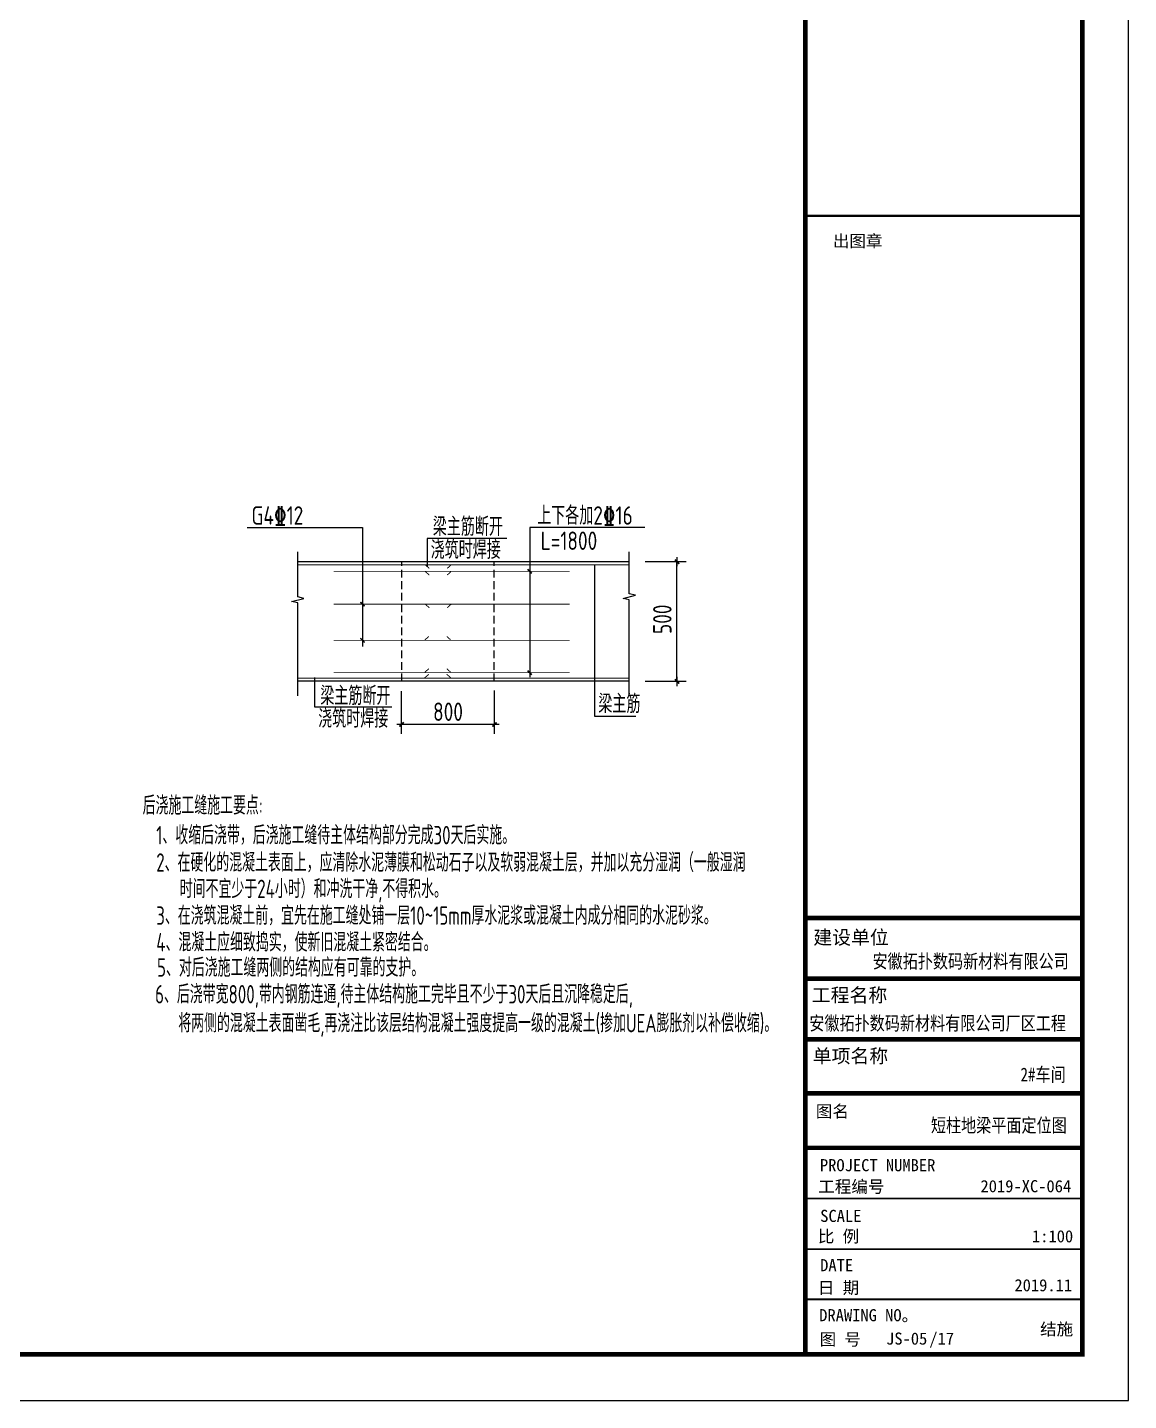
# Model space of a CAD drawing. Extents: x 19118 to 566552, y -1188739 to 92943.
# Drawn here: x 530726 to 566552, y -192636 to -147972 of the extents above; entities that cross this region are included whole.
import ezdxf
from ezdxf.enums import TextEntityAlignment as Align

# ---------------------------------------------------------------- set-up
doc = ezdxf.new("R2010")
doc.units = 0
doc.header["$LTSCALE"] = 1000
doc.header["$MEASUREMENT"] = 0
doc.linetypes.add('H', pattern=[0.375, 0.25, -0.125])
doc.layers.get('0').update_dxf_attribs({"linetype": 'CONTINUOUS'})
for name, color, linetype in [('10107', 7, 'CONTINUOUS'), ('PUB_DIM', 3, 'CONTINUOUS'), ('PUB_TEXT', 7, 'CONTINUOUS'), ('PUB_TITLE', 4, 'CONTINUOUS'), ('STAIR', 2, 'CONTINUOUS'), ('TEXT', 7, 'CONTINUOUS'), ('图框', 4, 'CONTINUOUS')]:
    doc.layers.add(name, color=color, linetype=linetype)
doc.styles.add('-黑体', font='SimSun.ttf')
doc.styles.add('TSSD_Dimension', font='Tssdeng.shx', dxfattribs={"width": 0.7, "bigfont": 'hztxt.shx'})
doc.styles.add('TSSD_Rein', font='atssdeng.shx', dxfattribs={"width": 0.7, "bigfont": 'atssdchn.shx'})
doc.styles.add('宋体', font='SimSun.ttf', dxfattribs={"width": 0.8})
doc.styles.add('黑体', font='simhei.ttf', dxfattribs={"width": 0.6, "height": 4.3})

# ---------------------------------------------------------------- blocks, each defined once
blk = doc.blocks.new('_DIMX')
blk.add_line((-150, 0), (150, 0))
at = {"const_width": 50}
blk.add_lwpolyline([(-70, -70), (70, 70)], dxfattribs=at)

msp = doc.modelspace()

# ---------------------------------------------------------------- linework, layer by layer
for p, q in [((537880.53, -164238.76), (541628.75, -164238.76)), ((541628.75, -164238.76), (541628.75, -168109.3)), ((550815.8, -164238.76), (547067.57, -164238.76)), ((547067.57, -164238.76), (547067.57, -169053.61)), ((550298.05, -165350.49), (539522.15, -165350.49)), ((549186.73, -170380.51), (549186.73, -165462.33)), ((552160.39, -165350.62), (550822.41, -165350.62)), ((551860.39, -169243.75), (551860.39, -165350.62)), ((550298.05, -169238.25), (539522.15, -169238.25)), ((552160.39, -169243.75), (550822.41, -169243.75)), ((542899.97, -170944.5), (542899.97, -169566.28)), ((545920.95, -170944.5), (545920.95, -169539.08)), ((550525.91, -170380.51), (549186.73, -170380.51)), ((545920.95, -170644.5), (542899.97, -170644.5))]:
    msp.add_line(p, q)
at = {"linetype": 'H'}
for p, q in [((542910.66, -169238.25), (542910.66, -165350.49)), ((545910.66, -169238.25), (545910.66, -165350.49))]:
    msp.add_line(p, q, dxfattribs=at)
at = {"const_width": 30}
for points in [[(539522.15, -165450.49), (550309.62, -165450.49)], [(540691.98, -165662.35), (548369.39, -165662.35)], [(543665.65, -165451.52), (543802.01, -165566.27)], [(543665.65, -165451.52), (543802.01, -165566.27)], [(543665.65, -165667.49), (543802.01, -165782.23)], [(543665.65, -165667.49), (543802.01, -165782.23)], [(544503.47, -165461.24), (544381.44, -165568.82)], [(544503.47, -165461.24), (544381.44, -165568.82)], [(544503.47, -165677.2), (544381.44, -165784.78)], [(544503.47, -165677.2), (544381.44, -165784.78)], [(540691.98, -166730.87), (548369.39, -166730.87)], [(543665.65, -166731.9), (543802.01, -166846.65)], [(543665.65, -166731.9), (543802.01, -166846.65)], [(544503.47, -166741.62), (544381.44, -166849.2)], [(544503.47, -166741.62), (544381.44, -166849.2)], [(540691.98, -167908.19), (548369.39, -167908.19)], [(543651.21, -167896.46), (543787.58, -167781.71)], [(543651.21, -167896.46), (543787.58, -167781.71)], [(544489.03, -167886.74), (544367, -167779.16)], [(544489.03, -167886.74), (544367, -167779.16)], [(543651.21, -168947.29), (543787.58, -168832.54)], [(543651.21, -168947.29), (543787.58, -168832.54)], [(544489.03, -168937.57), (544367, -168829.99)], [(544489.03, -168937.57), (544367, -168829.99)], [(539522.15, -169138.25), (550298.05, -169138.25)], [(540691.98, -168959.02), (548369.39, -168959.02)], [(543637.27, -169138.25), (543787.58, -169011.77)], [(543651.21, -169126.52), (543787.58, -169011.77)], [(544489.03, -169116.8), (544367, -169009.22)], [(544513.36, -169138.25), (544367, -169009.22)]]:
    msp.add_lwpolyline(points, dxfattribs=at)
at = {"layer": '10107'}
for points in [[(539522.15, -169711.65), (539522.15, -166691.82), (539322.15, -166641.82), (539722.15, -166541.82), (539522.15, -166491.82), (539522.15, -165026.2)], [(539522.15, -169711.65), (539522.15, -166691.82), (539322.15, -166641.82), (539722.15, -166541.82), (539522.15, -166491.82), (539522.15, -165026.2)], [(550309.62, -169722.2), (550309.62, -166592.35), (550109.62, -166542.35), (550509.62, -166442.35), (550309.62, -166392.35), (550309.62, -165026.2)], [(550309.62, -169722.2), (550309.62, -166592.35), (550109.62, -166542.35), (550509.62, -166442.35), (550309.62, -166392.35), (550309.62, -165026.2)]]:
    msp.add_lwpolyline(points, dxfattribs=at)
at = {"layer": 'PUB_TITLE'}
msp.add_lwpolyline([(408902.49, -192635.97), (566552.49, -192635.97), (566552.49, -103535.97), (408902.49, -103535.97)], close=True, dxfattribs=at)
at = {"layer": 'PUB_TITLE', "const_width": 150}
msp.add_lwpolyline([(412652.49, -191135.97), (565052.49, -191135.97), (565052.49, -105035.97), (412652.49, -105035.97)], close=True, dxfattribs=at)
at = {"layer": 'STAIR'}
for p, q in [((546327.65, -164597.06), (543728.59, -164597.06)), ((543728.59, -164597.06), (543728.59, -165516.59)), ((540079.98, -170081.08), (540079.98, -169118.17)), ((542577.77, -170081.08), (540079.98, -170081.08))]:
    msp.add_line(p, q, dxfattribs=at)
at = {"layer": '图框', "color": 4, "const_width": 147.89}
msp.add_lwpolyline([(556038.63, -105035.97), (565052.49, -105035.97), (565052.49, -191135.97), (556038.63, -191135.97)], close=True, dxfattribs=at)
at = {"layer": '图框', "color": 0, "const_width": 75}
msp.add_lwpolyline([(556038.63, -154097.63), (565052.49, -154097.63)], dxfattribs=at)
at = {"layer": '图框', "color": 4}
for points, const_width in [([(556038.63, -176936.26), (565019.72, -176936.26)], 149.4), ([(556038.63, -178911.78), (565022.49, -178911.78)], 149.4), ([(556038.63, -180883.57), (565052.49, -180883.57)], 149.4), ([(556038.63, -182639.67), (565052.49, -182639.67)], 149.4), ([(556038.63, -184416.5), (565052.49, -184416.5)], 149.4), ([(556038.63, -186064.78), (565052.49, -186064.78)], 60.51), ([(556038.63, -187710.21), (565052.49, -187710.21)], 60.51), ([(556038.63, -189343.17), (565052.49, -189343.17)], 60.51)]:
    msp.add_lwpolyline(points, dxfattribs=dict(at, const_width=const_width))

# ---------------------------------------------------------------- block references
at = {"layer": 'PUB_DIM'}
for p, rotation in [((551860.21, -165350.45), 270), ((551860.21, -165350.45), 270), ((547067.57, -165662.18), 270), ((547067.57, -165662.18), 270), ((541628.58, -166730.7), 270), ((541628.58, -166730.7), 270), ((541628.58, -167908.02), 270), ((541628.58, -167908.02), 270), ((547067.57, -168958.85), 270), ((551860.21, -169243.58), 270), ((551860.21, -169243.58), 270), ((542900.15, -170644.32), 180), ((542900.15, -170644.32), 180), ((545921.12, -170644.32), 180), ((545921.12, -170644.32), 180)]:
    msp.add_blockref('_DIMX', p, dxfattribs=dict(at, rotation=rotation))

# ---------------------------------------------------------------- texts
at = {"layer": 'PUB_TEXT', "style": 'TSSD_Rein', "width": 0.8}
for s, p in [('G4%%13212', (538015.68, -164146.12)), ('梁主筋断开', (543915.42, -164509.8)), ('上下各加2%%13216', (547312.66, -164146.12)), ('浇筑时焊接', (543845.57, -165260.83)), ('L=1800', (547422.96, -164968.18)), ('梁主筋断开', (540256.37, -170012.73)), ('梁主筋', (549301.62, -170273.46)), ('浇筑时焊接', (540185.37, -170751.7))]:
    msp.add_text(s, height=600, dxfattribs=at).set_placement(p)
msp.add_text('500', height=600, rotation=90, dxfattribs=at).set_placement((551683.35, -167703.23))
msp.add_text('800', height=600, dxfattribs=at).set_placement((544410.46, -170230.48), align=Align.MIDDLE_CENTER)
at = {"layer": 'TEXT', "color": 2, "style": 'TSSD_Dimension', "width": 0.7}
for s, p in [('后浇施工缝施工要点:', (534475.17, -173577.49)), ('1、收缩后浇带，后浇施工缝待主体结构部分完成30天后实施。', (534917.15, -174544.02)), ('2、在硬化的混凝土表面上，应清除水泥薄膜和松动石子以及软弱混凝土层，并加以充分湿润（一般湿润', (534917.15, -175435.04)), ('时间不宜少于24小时）和冲洗干净,不得积水。', (535682.25, -176293.31)), ('3、在浇筑混凝土前，宜先在施工缝处铺一层10~15mm厚水泥浆或混凝土内成分相同的水泥砂浆。', (534917.15, -177161.46)), ('4、混凝土应细致捣实，使新旧混凝土紧密结合。', (534917.15, -178029.03)), ('5、对后浇施工缝两侧的结构应有可靠的支护。', (534942.77, -178849.98)), ('6、后浇带宽800,带内钢筋连通,待主体结构施工完毕且不少于30天后且沉降稳定后,', (534878.69, -179719.17)), ('将两侧的混凝土表面凿毛,再浇注比该层结构混凝土强度提高一级的混凝土(掺加UEA膨胀剂以补偿收缩)。', (535633.47, -180659.49))]:
    msp.add_text(s, height=600, dxfattribs=at).set_placement(p)
at = {"layer": 'TEXT', "color": 3, "style": '-黑体', "width": 0.8}
for s, p in [('安徽拓扑数码新材料有限公司', (558221.4, -178570.81)), ('安徽拓扑数码新材料有限公司厂区工程', (556165.47, -180587.53)), ('2#车间', (563036.22, -182257.04)), ('短柱地梁平面定位图', (560121.61, -183907.77))]:
    msp.add_text(s, height=450.225, dxfattribs=at).set_placement(p)
at = {"layer": '图框', "color": 4}
for s, height, style, p in [('出图章', 394.416, '黑体', (556931.37, -155118.27)), ('建设单位', 450, '黑体', (556296.09, -177795.29)), ('工程名称', 450, '黑体', (556246.28, -179672.62)), ('单项名称', 450, '黑体', (556276.27, -181654.11)), ('图名', 394.416, '黑体', (556380.11, -183427.24)), ('工程编号', 394.416, '黑体', (556457.32, -185874.21)), ('2019-XC-064', 394.416, '宋体', (561734.8, -185860.58)), ('SCALE', 394.416, '黑体', (556520.16, -186827.5)), ('比 例', 394.416, '黑体', (556444.04, -187491.93)), ('1:100', 394.416, '宋体', (563409.54, -187490.35)), ('DATE', 394.416, '黑体', (556518.09, -188430.42)), ('日 期', 394.416, '黑体', (556444.04, -189161.15)), ('2019.11', 394.416, '宋体', (562838.66, -189082.6)), ('DRAWING NO。', 394.416, '黑体', (556486.98, -190057.48)), ('图 号', 394.416, '黑体', (556500.05, -190845.06))]:
    msp.add_text(s, height=height, dxfattribs=dict(at, style=style)).set_placement(p)
at = {"layer": '图框', "color": 0, "style": '黑体'}
msp.add_text('PROJECT NUMBER', height=394.416, dxfattribs=at).set_placement((556510.51, -185177.01))
at = {"layer": '图框', "color": 3, "style": '宋体'}
for s, p in [('结施', (563675.42, -190511.29)), ('JS-05', (558663.35, -190817.53)), ('/17', (560069.93, -190817.53))]:
    msp.add_text(s, height=394.416, dxfattribs=at).set_placement(p)

doc.saveas('drawing.dxf')
